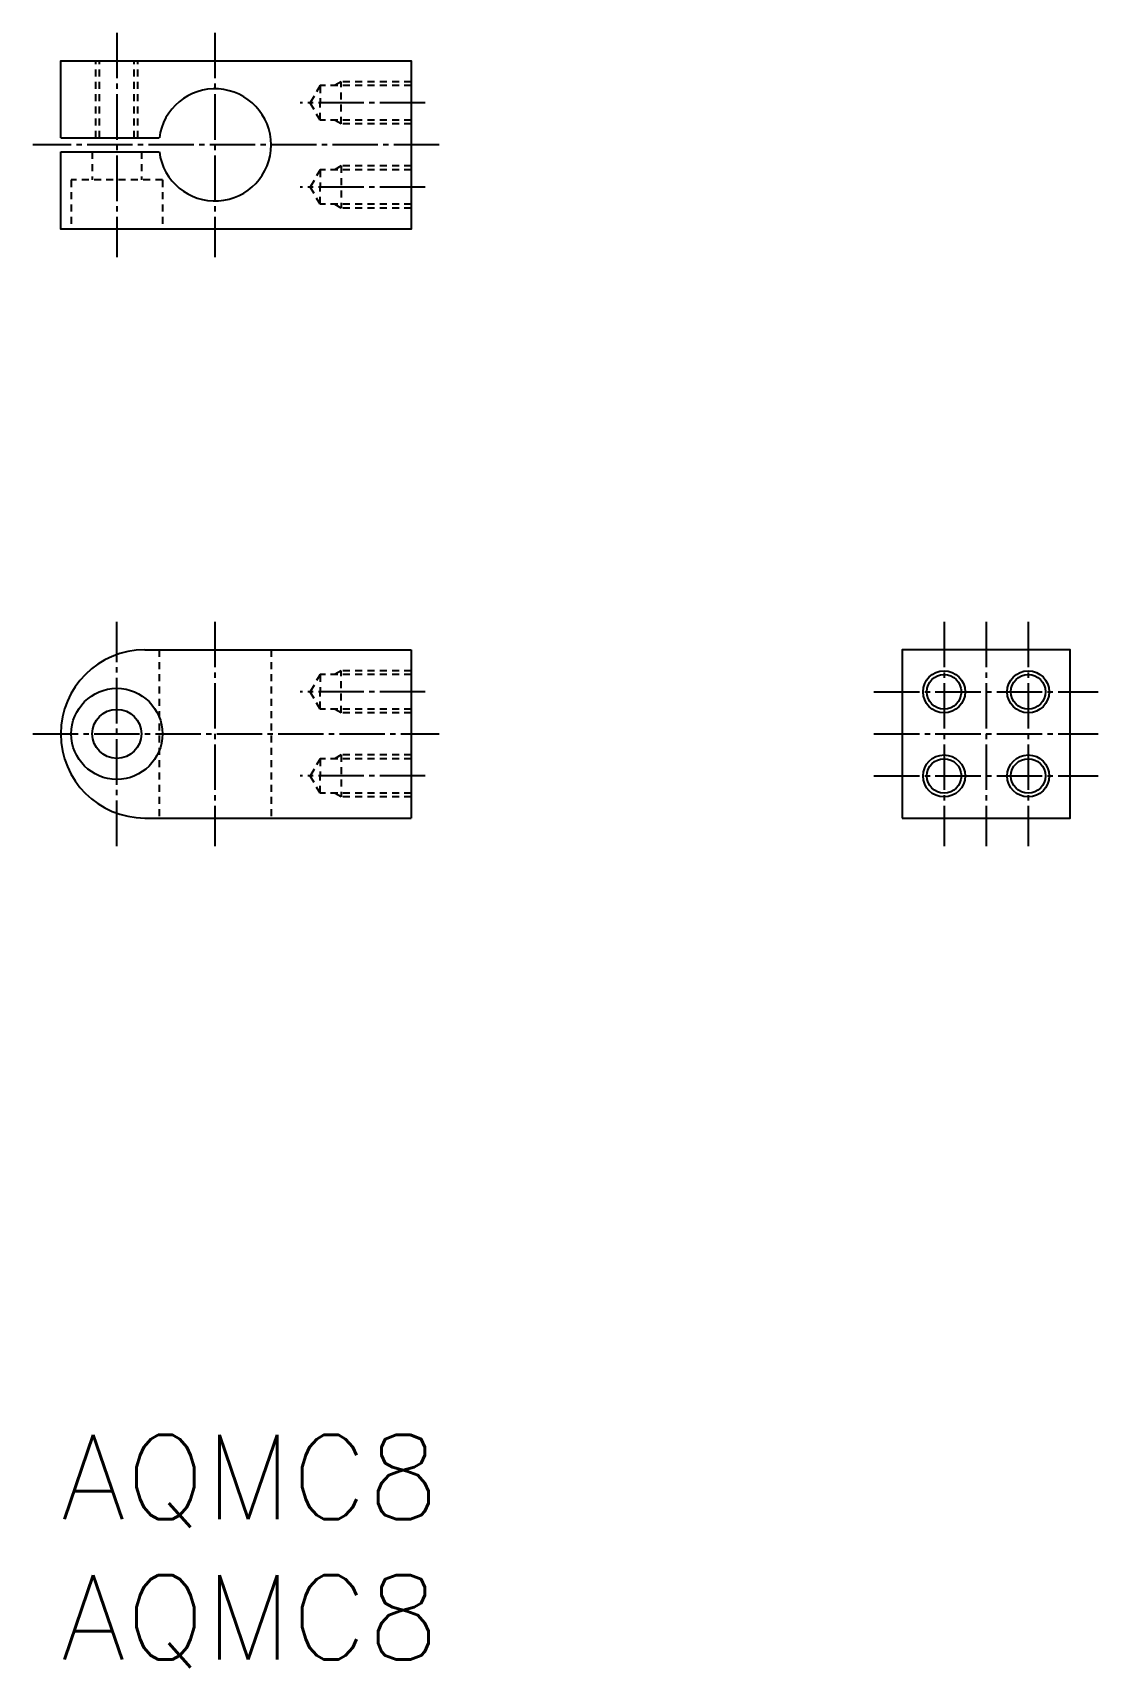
# Model space of a CAD drawing. Extents: x -264 to -188, y -3636 to -3519.
import ezdxf

# ---------------------------------------------------------------- set-up
doc = ezdxf.new("R2010")
doc.units = 0
doc.header["$LTSCALE"] = 0.25
doc.linetypes.add('CENTER', pattern=[17.5, 13, -1.5, 1.5, -1.5])
doc.linetypes.add('DASHED', pattern=[3.5, 2, -1.5])
doc.layers.get('0').update_dxf_attribs({"linetype": 'CONTINUOUS'})
doc.layers.add('CENTER', color=1, linetype='CENTER')
doc.styles.get("Standard").update_dxf_attribs({"font": 'txt', "bigfont": 'BIGFONT'})

# ---------------------------------------------------------------- blocks, each defined once
blk = doc.blocks.new('A$C711D6637')
at = {"color": 3, "linetype": 'CONTINUOUS'}
blk.add_circle((0, 0), 1.5, dxfattribs=at)
at = {"color": 7, "linetype": 'CONTINUOUS'}
blk.add_circle((0, 0), 1.23, dxfattribs=at)

msp = doc.modelspace()

# ---------------------------------------------------------------- linework, layer by layer
at = {"color": 3, "linetype": 'DASHED'}
for p, q in [((-259.21, -3526.66), (-259.21, -3521.16)), ((-258.94, -3526.66), (-258.94, -3521.16)), ((-256.48, -3526.66), (-256.48, -3521.16)), ((-256.21, -3526.66), (-256.21, -3521.16)), ((-241.71, -3522.66), (-242.18, -3522.93)), ((-241.71, -3525.66), (-241.71, -3522.66)), ((-236.71, -3522.66), (-241.71, -3522.66)), ((-243.21, -3522.93), (-243.92, -3524.16)), ((-236.71, -3522.93), (-243.21, -3522.93)), ((-243.21, -3522.96), (-243.21, -3524.16)), ((-243.21, -3525.39), (-243.92, -3524.16)), ((-243.21, -3525.36), (-243.21, -3524.16)), ((-236.71, -3525.39), (-243.21, -3525.39)), ((-241.71, -3525.66), (-242.18, -3525.39)), ((-236.71, -3525.66), (-241.71, -3525.66)), ((-259.46, -3527.66), (-259.46, -3529.66)), ((-255.96, -3527.66), (-255.96, -3529.66)), ((-260.96, -3529.66), (-260.96, -3533.16)), ((-254.46, -3529.66), (-260.96, -3529.66)), ((-254.46, -3529.66), (-254.46, -3533.16)), ((-243.21, -3528.93), (-243.92, -3530.16)), ((-236.71, -3528.93), (-243.21, -3528.93)), ((-243.21, -3528.96), (-243.21, -3530.16)), ((-241.71, -3528.66), (-242.18, -3528.93)), ((-236.71, -3528.66), (-241.71, -3528.66)), ((-241.71, -3528.66), (-241.71, -3531.66)), ((-243.21, -3531.39), (-243.92, -3530.16)), ((-243.21, -3531.36), (-243.21, -3530.16)), ((-236.71, -3531.39), (-243.21, -3531.39)), ((-241.71, -3531.66), (-242.18, -3531.39)), ((-236.71, -3531.66), (-241.71, -3531.66)), ((-254.68, -3563.16), (-254.68, -3575.16)), ((-246.71, -3563.16), (-246.71, -3575.16)), ((-241.71, -3564.66), (-242.18, -3564.93)), ((-236.71, -3564.66), (-241.71, -3564.66)), ((-241.71, -3567.66), (-241.71, -3564.66)), ((-243.21, -3564.93), (-243.92, -3566.16)), ((-236.71, -3564.93), (-243.21, -3564.93)), ((-243.21, -3564.96), (-243.21, -3566.16)), ((-243.21, -3567.39), (-243.92, -3566.16)), ((-243.21, -3567.36), (-243.21, -3566.16)), ((-236.71, -3567.39), (-243.21, -3567.39)), ((-241.71, -3567.66), (-242.18, -3567.39)), ((-236.71, -3567.66), (-241.71, -3567.66)), ((-243.21, -3570.93), (-243.92, -3572.16)), ((-236.71, -3570.93), (-243.21, -3570.93)), ((-243.21, -3570.96), (-243.21, -3572.16)), ((-241.71, -3570.66), (-242.18, -3570.93)), ((-241.71, -3570.66), (-241.71, -3573.66)), ((-236.71, -3570.66), (-241.71, -3570.66)), ((-243.21, -3573.39), (-243.92, -3572.16)), ((-243.21, -3573.36), (-243.21, -3572.16)), ((-236.71, -3573.39), (-243.21, -3573.39)), ((-241.71, -3573.66), (-242.18, -3573.39)), ((-236.71, -3573.66), (-241.71, -3573.66))]:
    msp.add_line(p, q, dxfattribs=at)
at = {"color": 7, "linetype": 'CONTINUOUS'}
for p, q in [((-261.71, -3526.66), (-254.68, -3526.66)), ((-261.71, -3527.66), (-254.68, -3527.66)), ((-255.71, -3563.16), (-236.71, -3563.16)), ((-236.71, -3563.16), (-236.71, -3575.16)), ((-255.71, -3575.16), (-236.71, -3575.16))]:
    msp.add_line(p, q, dxfattribs=at)
msp.add_lwpolyline([(-261.71, -3526.66), (-261.71, -3521.16), (-236.71, -3521.16), (-236.71, -3533.16), (-261.71, -3533.16), (-261.71, -3527.66)], dxfattribs=at)
msp.add_lwpolyline([(-201.71, -3575.16), (-189.71, -3575.16), (-189.71, -3563.16), (-201.71, -3563.16)], close=True, dxfattribs=at)
for radius in [3.25, 1.75]:
    msp.add_circle((-257.71, -3569.16), radius, dxfattribs=at)
for centre, radius, start, end in [((-250.71, -3527.16), 4, 187.1808, 172.8192), ((-255.71, -3569.16), 6, 90, 270)]:
    msp.add_arc(centre, radius, start, end, dxfattribs=at)
at = {"layer": 'CENTER', "color": 1, "linetype": 'CENTER'}
for p, q in [((-257.71, -3519.16), (-257.71, -3535.16)), ((-250.71, -3519.16), (-250.71, -3535.16)), ((-235.71, -3524.16), (-244.64, -3524.16)), ((-234.71, -3527.16), (-263.71, -3527.16)), ((-235.71, -3530.16), (-244.64, -3530.16)), ((-257.71, -3577.16), (-257.71, -3561.16)), ((-250.71, -3561.16), (-250.71, -3577.16)), ((-198.71, -3561.16), (-198.71, -3577.16)), ((-195.71, -3561.16), (-195.71, -3577.16)), ((-192.71, -3561.16), (-192.71, -3577.16)), ((-235.71, -3566.16), (-244.64, -3566.16)), ((-203.71, -3566.16), (-187.71, -3566.16)), ((-263.71, -3569.16), (-234.71, -3569.16)), ((-203.71, -3569.16), (-187.71, -3569.16)), ((-235.71, -3572.16), (-244.64, -3572.16)), ((-203.71, -3572.16), (-187.71, -3572.16))]:
    msp.add_line(p, q, dxfattribs=at)

# ---------------------------------------------------------------- block references
at = {"color": 7, "linetype": 'CONTINUOUS'}
for p in [(-198.71, -3566.16), (-192.71, -3566.16), (-198.71, -3572.16), (-192.71, -3572.16)]:
    msp.add_blockref('A$C711D6637', p, dxfattribs=at)

# ---------------------------------------------------------------- texts
for p in [(-261.71, -3625.16), (-261.71, -3635.16)]:
    msp.add_text('AQMC8', height=6, dxfattribs=at).set_placement(p)

doc.saveas('drawing.dxf')
